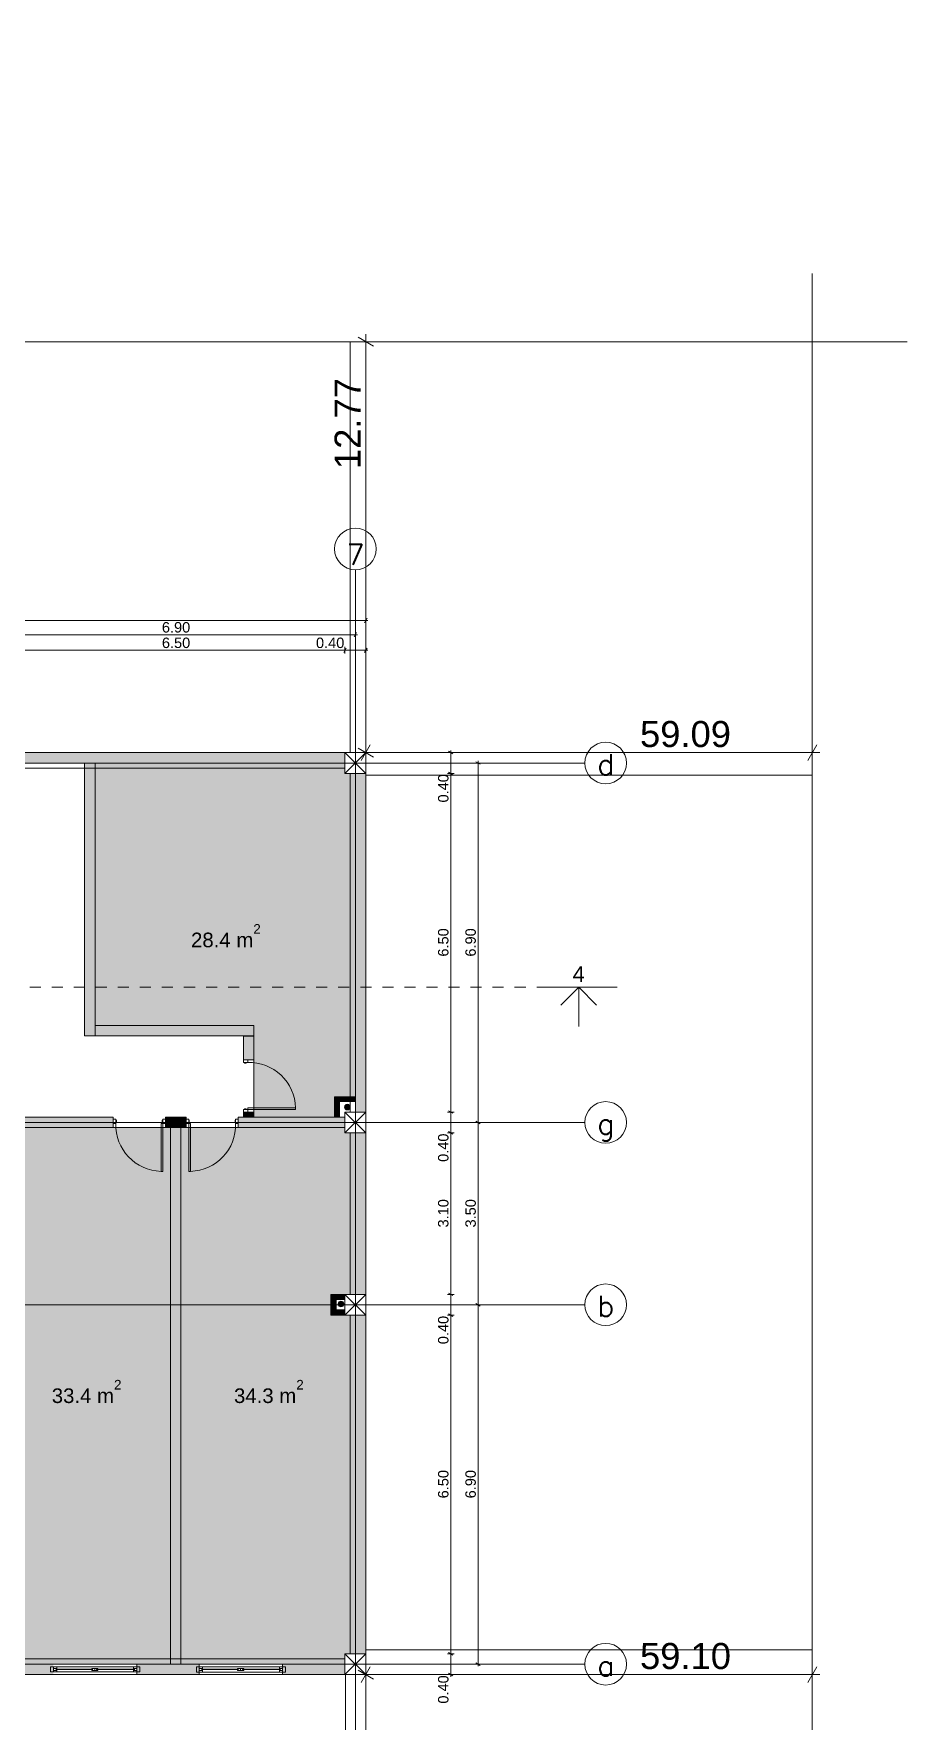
# Model space of a CAD drawing. Header units: millimetres. Extents: x 476244520 to 476657119, y 4620824743 to 4621446928.
# Drawn here: x 476425579 to 476442354, y 4620983425 to 4621015821 of the extents above; entities that cross this region are included whole.
import ezdxf

# ---------------------------------------------------------------- set-up
doc = ezdxf.new("R2010")
doc.units = ezdxf.units.MM
doc.header["$MEASUREMENT"] = 0
doc.linetypes.add('Dashed', pattern=[423.333333, 211.666667, -211.666667])
for name, color, linetype, lineweight in [('0_Pen_No__42_Pen_No__250_Pen_No__5', 5, 'Continuous', 0), ('2D Drafting - General_Pen_No__1_Pen_No__7', 7, 'Continuous', 0), ('2D Drafting - General_Pen_No__1_Pen_No__7_Pen_No__7', 7, 'Continuous', 0), ('2D Drafting - General_Pen_No__250_Pen_No__7_Pen_No__154', 154, 'Continuous', 0), ('2D Drafting - General_Pen_No__250_Pen_No__7_Pen_No__250', 7, 'Continuous', 0), ('2D Drafting - General_Pen_No__250_Pen_No__7_Pen_No__7', 7, 'Continuous', 0), ('Annotation - Text_Pen_No__7_Pen_No__5', 5, 'Continuous', 0), ('Doors_Pen_No__7_Pen_No__7_Pen_No__7', 7, 'Continuous', 0), ('G-Anno-Nplt_Pen_No__142', 142, 'Continuous', 0), ('G-Anno-Nplt_Pen_No__4', 7, 'Continuous', 0), ('G-Anno-Nplt_Pen_No__7', 7, 'Continuous', 0), ('G-Anno-Nplt_Pen_No__8', 8, 'Continuous', 0), ('kar-panjara_Pen_No__7_Pen_No__7_Pen_No__7', 7, 'Continuous', 0), ('New_._Pen_No__1', 1, 'Continuous', 0), ('New_shenobebi_Pen_No__1', 1, 'Continuous', 0), ('New_Structural - Bearing_Pen_No__1', 1, 'Continuous', 0), ('shaxtebi da milebi_Pen_No__1_Pen_No__1_Pen_No__1', 1, 'Continuous', 0), ('zoma_Pen_No__1', 1, 'Continuous', 0), ('zoma_Pen_No__142', 142, 'Continuous', 0), ('zoma_Pen_No__5_Pen_No__5', 5, 'Continuous', 0)]:
    doc.layers.add(name, color=color, linetype=linetype, lineweight=lineweight)
doc.layers.add('zoma', color=7, linetype='Continuous')
doc.styles.add('GENERATED_STYLE_1', font='arial.ttf')
doc.styles.add('GENERATED_STYLE_2', font='arial.ttf')
doc.linetypes.add('Break', pattern='A,0,[1,A-4 бѓЎбѓђбѓ®бѓљбѓ\x98 - nikas1.Shx,S=15.679026,R=0,X=0,Y=0],-1975.557214,0', length=1975.557214)
doc.dimstyles.new('GENERATED_STYLE__1', dxfattribs={"dimtxt": 200, "dimasz": 64.421331, "dimexe": 0.18, "dimexo": 3, "dimgap": 0.09, "dimtad": 1, "dimtih": 1, "dimtoh": 1, "dimlfac": 0.001, "dimzin": 0, "dimdsep": 46, "dimtxsty": 'GENERATED_STYLE_2', "dimblk": 'ARROWHEAD_2', "dimblk1": 'ARROWHEAD_2', "dimblk2": 'ARROWHEAD_2', "dimcen": 0.09, "dimclrd": 142, "dimclre": 142, "dimclrt": 142, "dimadec": 0, "dimazin": 0, "dimtfac": 1, "dimtdec": 4, "dimtmove": 0, "dimatfit": 3, "dimfxl": 1, "dimtolj": 1, "dimtzin": 0, "dimarcsym": 0})
doc.dimstyles.new('GENERATED_STYLE__2', dxfattribs={"dimtxt": 200, "dimasz": 64.421331, "dimexe": 0.18, "dimexo": 3, "dimgap": 0.09, "dimtad": 1, "dimtih": 1, "dimtoh": 1, "dimlfac": 0.001, "dimzin": 0, "dimdsep": 46, "dimtxsty": 'GENERATED_STYLE_2', "dimblk": 'ARROWHEAD_2', "dimblk1": 'ARROWHEAD_2', "dimblk2": 'ARROWHEAD_2', "dimcen": 0.09, "dimclrd": 142, "dimclre": 142, "dimclrt": 142, "dimadec": 0, "dimazin": 0, "dimtfac": 1, "dimtdec": 4, "dimtmove": 2, "dimatfit": 3, "dimfxl": 1, "dimtolj": 1, "dimtzin": 0, "dimarcsym": 0})
doc.dimstyles.new('GENERATED_STYLE__6', dxfattribs={"dimtxt": 500, "dimasz": 228, "dimexe": 0.18, "dimexo": 3, "dimgap": 0.09, "dimtad": 1, "dimlfac": 0.001, "dimzin": 0, "dimdsep": 46, "dimtxsty": 'GENERATED_STYLE_2', "dimblk": 'ARROWHEAD_2', "dimblk1": 'ARROWHEAD_2', "dimblk2": 'ARROWHEAD_2', "dimcen": 0.09, "dimclrd": 1, "dimclre": 1, "dimclrt": 1, "dimadec": 0, "dimazin": 0, "dimtfac": 1, "dimtdec": 4, "dimtmove": 2, "dimatfit": 3, "dimfxl": 1, "dimtolj": 1, "dimtzin": 0, "dimarcsym": 0})
doc.dimstyles.new('GENERATED_STYLE__8', dxfattribs={"dimtxt": 200, "dimasz": 64.421331, "dimexe": 0.18, "dimexo": 3, "dimgap": 0.09, "dimtad": 1, "dimlfac": 0.001, "dimzin": 0, "dimdsep": 46, "dimtxsty": 'GENERATED_STYLE_2', "dimblk": 'ARROWHEAD_2', "dimblk1": 'ARROWHEAD_2', "dimblk2": 'ARROWHEAD_2', "dimcen": 0.09, "dimclrd": 142, "dimclre": 142, "dimclrt": 142, "dimadec": 0, "dimazin": 0, "dimtfac": 1, "dimtdec": 4, "dimtmove": 0, "dimatfit": 3, "dimfxl": 1, "dimtolj": 1, "dimtzin": 0, "dimarcsym": 0})

# ---------------------------------------------------------------- blocks, each defined once
blk = doc.blocks.new('*D223', base_point=(476844527, 4621385791))
at = {"layer": 'zoma_Pen_No__1', "color": 1, "linetype": 'Continuous', "lineweight": 0, "transparency": 16777216}
for p, q in [((476432181, 4620984320), (476431731, 4620984320)), ((476432106, 4620984233), (476431806, 4620984407)), ((476431956, 4620984320), (476431956, 4620984467)), ((476431956, 4620977813), (476431956, 4620984320)), ((476432181, 4620977813), (476431731, 4620977813)), ((476431806, 4620977900), (476432106, 4620977727)), ((476431956, 4620977667), (476431956, 4620977813))]:
    blk.add_line(p, q, dxfattribs=at)
at = {"layer": 'zoma_Pen_No__1', "color": 1, "lineweight": 0, "transparency": 16777216, "insert": (476431856, 4620978281), "char_height": 500, "attachment_point": 7, "rotation": 90, "style": 'GENERATED_STYLE_2'}
blk.add_mtext('\\A1;{\\pql;\\fArial CYR|b0|i0|c204|p34;46.49}', dxfattribs=at)
blk = doc.blocks.new('ARROWHEAD_2')
at = {"color": 0, "linetype": 'Continuous', "lineweight": 0}
for p, q in [((0, 0), (-1, 0)), ((-0.38, -0.66), (0.38, 0.66))]:
    blk.add_line(p, q, dxfattribs=at)
blk = doc.blocks.new('*D224', base_point=(476844527, 4621385791))
at = {"layer": 'zoma_Pen_No__1', "color": 1, "linetype": 'Continuous', "lineweight": 0, "transparency": 16777216}
for p, q in [((476432042, 4621002170), (476431869, 4621001870)), ((476431956, 4621002245), (476431956, 4621001795)), ((476440442, 4621001870), (476440615, 4621002170)), ((476440529, 4621002245), (476440529, 4621001795)), ((476431956, 4621002020), (476431809, 4621002020)), ((476440529, 4621002020), (476431956, 4621002020)), ((476440675, 4621002020), (476440529, 4621002020))]:
    blk.add_line(p, q, dxfattribs=at)
at = {"layer": 'zoma_Pen_No__1', "color": 1, "lineweight": 0, "transparency": 16777216, "insert": (476437221, 4621002120), "char_height": 500, "attachment_point": 7, "style": 'GENERATED_STYLE_2'}
blk.add_mtext('\\A1;{\\pql;\\fArial CYR|b0|i0|c204|p34;59.09}', dxfattribs=at)
blk = doc.blocks.new('*D225', base_point=(476844527, 4621385791))
at = {"layer": 'zoma_Pen_No__1', "color": 1, "linetype": 'Continuous', "lineweight": 0, "transparency": 16777216}
for p, q in [((476432181, 4621009909), (476431731, 4621009909)), ((476432106, 4621009822), (476431806, 4621009995)), ((476431956, 4621009909), (476431956, 4621010055)), ((476431956, 4621002020), (476431956, 4621009909)), ((476431806, 4621002107), (476432106, 4621001933)), ((476432181, 4621002020), (476431731, 4621002020)), ((476431956, 4621001873), (476431956, 4621002020))]:
    blk.add_line(p, q, dxfattribs=at)
at = {"layer": 'zoma_Pen_No__1', "color": 1, "lineweight": 0, "transparency": 16777216, "insert": (476431856, 4621007463), "char_height": 500, "attachment_point": 7, "rotation": 90, "style": 'GENERATED_STYLE_2'}
blk.add_mtext('\\A1;{\\pql;\\fArial CYR|b0|i0|c204|p34;12.77}', dxfattribs=at)
blk = doc.blocks.new('*D226', base_point=(476844527, 4621385791))
at = {"layer": 'zoma_Pen_No__1', "color": 1, "linetype": 'Continuous', "lineweight": 0, "transparency": 16777216}
for p, q in [((476431956, 4620984320), (476431809, 4620984320)), ((476432042, 4620984470), (476431869, 4620984170)), ((476431956, 4620984545), (476431956, 4620984095)), ((476440529, 4620984320), (476431956, 4620984320)), ((476440442, 4620984170), (476440615, 4620984470)), ((476440529, 4620984545), (476440529, 4620984095)), ((476440675, 4620984320), (476440529, 4620984320))]:
    blk.add_line(p, q, dxfattribs=at)
at = {"layer": 'zoma_Pen_No__1', "color": 1, "lineweight": 0, "transparency": 16777216, "insert": (476437221, 4620984420), "char_height": 500, "attachment_point": 7, "style": 'GENERATED_STYLE_2'}
blk.add_mtext('\\A1;{\\pql;\\fArial CYR|b0|i0|c204|p34;59.10}', dxfattribs=at)
blk = doc.blocks.new('*D240', base_point=(476844527, 4621385791))
at = {"layer": 'zoma_Pen_No__142', "color": 142, "linetype": 'Continuous', "lineweight": 0, "transparency": 16777216}
for p, q in [((476434175, 4620991420), (476434048, 4620991420)), ((476434069, 4620991445), (476434153, 4620991396)), ((476434111, 4620984520), (476434111, 4620991420)), ((476434175, 4620984520), (476434048, 4620984520)), ((476434069, 4620984545), (476434153, 4620984496)), ((476434111, 4620984479), (476434111, 4620984520))]:
    blk.add_line(p, q, dxfattribs=at)
at = {"layer": 'zoma_Pen_No__142', "color": 142, "lineweight": 0, "transparency": 16777216, "insert": (476434071, 4620987704), "char_height": 200, "attachment_point": 7, "rotation": 90, "style": 'GENERATED_STYLE_2'}
blk.add_mtext('\\A1;{\\pql;\\fArial CYR|b0|i0|c204|p34;6.90}', dxfattribs=at)
blk = doc.blocks.new('*D241', base_point=(476844527, 4621385791))
at = {"layer": 'zoma_Pen_No__142', "color": 142, "linetype": 'Continuous', "lineweight": 0, "transparency": 16777216}
for p, q in [((476434069, 4620994945), (476434153, 4620994896)), ((476434175, 4620994920), (476434048, 4620994920)), ((476434111, 4620991420), (476434111, 4620994920)), ((476434175, 4620991420), (476434048, 4620991420)), ((476434069, 4620991445), (476434153, 4620991396))]:
    blk.add_line(p, q, dxfattribs=at)
at = {"layer": 'zoma_Pen_No__142', "color": 142, "lineweight": 0, "transparency": 16777216, "insert": (476434071, 4620992904), "char_height": 200, "attachment_point": 7, "rotation": 90, "style": 'GENERATED_STYLE_2'}
blk.add_mtext('\\A1;{\\pql;\\fArial CYR|b0|i0|c204|p34;3.50}', dxfattribs=at)
blk = doc.blocks.new('*D242', base_point=(476844527, 4621385791))
at = {"layer": 'zoma_Pen_No__142', "color": 142, "linetype": 'Continuous', "lineweight": 0, "transparency": 16777216}
for p, q in [((476434175, 4621001820), (476434048, 4621001820)), ((476434153, 4621001796), (476434069, 4621001845)), ((476434111, 4621001820), (476434111, 4621001862)), ((476434111, 4620994920), (476434111, 4621001820)), ((476434069, 4620994945), (476434153, 4620994896)), ((476434175, 4620994920), (476434048, 4620994920))]:
    blk.add_line(p, q, dxfattribs=at)
at = {"layer": 'zoma_Pen_No__142', "color": 142, "lineweight": 0, "transparency": 16777216, "insert": (476434071, 4620998104), "char_height": 200, "attachment_point": 7, "rotation": 90, "style": 'GENERATED_STYLE_2'}
blk.add_mtext('\\A1;{\\pql;\\fArial CYR|b0|i0|c204|p34;6.90}', dxfattribs=at)
blk = doc.blocks.new('*D243', base_point=(476844527, 4621385791))
at = {"layer": 'zoma_Pen_No__142', "color": 142, "linetype": 'Continuous', "lineweight": 0, "transparency": 16777216}
for p, q in [((476390114, 4620982163), (476390156, 4620982163)), ((476390180, 4620982206), (476390131, 4620982121)), ((476390156, 4620982100), (476390156, 4620982227)), ((476390156, 4620982163), (476431956, 4620982163)), ((476431931, 4620982121), (476431980, 4620982206)), ((476431956, 4620982100), (476431956, 4620982227)), ((476431956, 4620982163), (476431997, 4620982163))]:
    blk.add_line(p, q, dxfattribs=at)
at = {"layer": 'zoma_Pen_No__142', "color": 142, "lineweight": 0, "transparency": 16777216, "insert": (476410714, 4620982203), "char_height": 200, "attachment_point": 7, "style": 'GENERATED_STYLE_2'}
blk.add_mtext('\\A1;{\\pql;\\fArial CYR|b0|i0|c204|p34;41.80}', dxfattribs=at)
blk = doc.blocks.new('*D257', base_point=(476844527, 4621385791))
at = {"layer": 'zoma_Pen_No__142', "color": 142, "linetype": 'Continuous', "lineweight": 0, "transparency": 16777216}
for p, q in [((476433650, 4620984720), (476433522, 4620984720)), ((476433544, 4620984745), (476433628, 4620984696)), ((476433586, 4620984320), (476433586, 4620984720)), ((476433650, 4620984320), (476433522, 4620984320)), ((476433544, 4620984345), (476433628, 4620984296)), ((476433586, 4620984279), (476433586, 4620984320))]:
    blk.add_line(p, q, dxfattribs=at)
at = {"layer": 'zoma_Pen_No__142', "color": 142, "lineweight": 0, "transparency": 16777216, "insert": (476433546, 4620983763), "char_height": 200, "attachment_point": 7, "rotation": 90, "style": 'GENERATED_STYLE_2'}
blk.add_mtext('\\A1;{\\pql;\\fArial CYR|b0|i0|c204|p34;0.40}', dxfattribs=at)
blk = doc.blocks.new('*D258', base_point=(476844527, 4621385791))
at = {"layer": 'zoma_Pen_No__142', "color": 142, "linetype": 'Continuous', "lineweight": 0, "transparency": 16777216}
for p, q in [((476433650, 4620991220), (476433522, 4620991220)), ((476433544, 4620991245), (476433628, 4620991196)), ((476433586, 4620984720), (476433586, 4620991220)), ((476433650, 4620984720), (476433522, 4620984720)), ((476433544, 4620984745), (476433628, 4620984696))]:
    blk.add_line(p, q, dxfattribs=at)
at = {"layer": 'zoma_Pen_No__142', "color": 142, "lineweight": 0, "transparency": 16777216, "char_height": 200, "attachment_point": 7, "rotation": 90, "style": 'GENERATED_STYLE_2'}
for s, insert in [('\\A1;{\\pql;\\fArial CYR|b0|i0|c204|p34;0.40}', (476433546, 4620990663)), ('\\A1;{\\pql;\\fArial CYR|b0|i0|c204|p34;6.50}', (476433546, 4620987704))]:
    blk.add_mtext(s, dxfattribs=dict(at, insert=insert))
blk = doc.blocks.new('*D259', base_point=(476844527, 4621385791))
at = {"layer": 'zoma_Pen_No__142', "color": 142, "linetype": 'Continuous', "lineweight": 0, "transparency": 16777216}
for p, q in [((476433650, 4620991620), (476433522, 4620991620)), ((476433544, 4620991645), (476433628, 4620991596)), ((476433586, 4620991220), (476433586, 4620991620)), ((476433650, 4620991220), (476433522, 4620991220)), ((476433544, 4620991245), (476433628, 4620991196))]:
    blk.add_line(p, q, dxfattribs=at)
blk = doc.blocks.new('*D260', base_point=(476844527, 4621385791))
at = {"layer": 'zoma_Pen_No__142', "color": 142, "linetype": 'Continuous', "lineweight": 0, "transparency": 16777216}
for p, q in [((476433650, 4620994720), (476433522, 4620994720)), ((476433544, 4620994745), (476433628, 4620994696)), ((476433586, 4620991620), (476433586, 4620994720)), ((476433650, 4620991620), (476433522, 4620991620)), ((476433544, 4620991645), (476433628, 4620991596))]:
    blk.add_line(p, q, dxfattribs=at)
at = {"layer": 'zoma_Pen_No__142', "color": 142, "lineweight": 0, "transparency": 16777216, "char_height": 200, "attachment_point": 7, "rotation": 90, "style": 'GENERATED_STYLE_2'}
for s, insert in [('\\A1;{\\pql;\\fArial CYR|b0|i0|c204|p34;0.40}', (476433546, 4620994163)), ('\\A1;{\\pql;\\fArial CYR|b0|i0|c204|p34;3.10}', (476433546, 4620992904))]:
    blk.add_mtext(s, dxfattribs=dict(at, insert=insert))
blk = doc.blocks.new('*D261', base_point=(476844527, 4621385791))
at = {"layer": 'zoma_Pen_No__142', "color": 142, "linetype": 'Continuous', "lineweight": 0, "transparency": 16777216}
for p, q in [((476433650, 4620995120), (476433522, 4620995120)), ((476433544, 4620995145), (476433628, 4620995096)), ((476433586, 4620994720), (476433586, 4620995120)), ((476433650, 4620994720), (476433522, 4620994720)), ((476433544, 4620994745), (476433628, 4620994696))]:
    blk.add_line(p, q, dxfattribs=at)
blk = doc.blocks.new('*D262', base_point=(476844527, 4621385791))
at = {"layer": 'zoma_Pen_No__142', "color": 142, "linetype": 'Continuous', "lineweight": 0, "transparency": 16777216}
for p, q in [((476433650, 4621001620), (476433522, 4621001620)), ((476433544, 4621001645), (476433628, 4621001596)), ((476433586, 4620995120), (476433586, 4621001620)), ((476433650, 4620995120), (476433522, 4620995120)), ((476433544, 4620995145), (476433628, 4620995096))]:
    blk.add_line(p, q, dxfattribs=at)
at = {"layer": 'zoma_Pen_No__142', "color": 142, "lineweight": 0, "transparency": 16777216, "char_height": 200, "attachment_point": 7, "rotation": 90, "style": 'GENERATED_STYLE_2'}
for s, insert in [('\\A1;{\\pql;\\fArial CYR|b0|i0|c204|p34;0.40}', (476433546, 4621001063)), ('\\A1;{\\pql;\\fArial CYR|b0|i0|c204|p34;6.50}', (476433546, 4620998104))]:
    blk.add_mtext(s, dxfattribs=dict(at, insert=insert))
blk = doc.blocks.new('*D263', base_point=(476844527, 4621385791))
at = {"layer": 'zoma_Pen_No__142', "color": 142, "linetype": 'Continuous', "lineweight": 0, "transparency": 16777216}
for p, q in [((476433650, 4621002020), (476433522, 4621002020)), ((476433628, 4621001996), (476433544, 4621002045)), ((476433586, 4621002020), (476433586, 4621002062)), ((476433586, 4621001620), (476433586, 4621002020)), ((476433650, 4621001620), (476433522, 4621001620)), ((476433544, 4621001645), (476433628, 4621001596))]:
    blk.add_line(p, q, dxfattribs=at)
blk = doc.blocks.new('*D371', base_point=(476844527, 4621385791))
at = {"layer": 'zoma_Pen_No__142', "color": 142, "linetype": 'Continuous', "lineweight": 0, "transparency": 16777216}
for p, q in [((476425079, 4621024288), (476425030, 4621024204)), ((476425054, 4621024182), (476425054, 4621024309)), ((476425054, 4621024246), (476431554, 4621024246)), ((476431579, 4621024288), (476431530, 4621024204)), ((476431554, 4621024182), (476431554, 4621024309))]:
    blk.add_line(p, q, dxfattribs=at)
at = {"layer": 'zoma_Pen_No__142', "color": 142, "lineweight": 0, "transparency": 16777216, "char_height": 200, "attachment_point": 7, "style": 'GENERATED_STYLE_2'}
for s, insert in [('\\A1;{\\pql;\\fArial CYR|b0|i0|c204|p34;6.50}', (476428038, 4621024286)), ('\\A1;{\\pql;\\fArial CYR|b0|i0|c204|p34;0.40}', (476430998, 4621024286))]:
    blk.add_mtext(s, dxfattribs=dict(at, insert=insert))
blk = doc.blocks.new('*D372', base_point=(476844527, 4621385791))
at = {"layer": 'zoma_Pen_No__142', "color": 142, "linetype": 'Continuous', "lineweight": 0, "transparency": 16777216}
for p, q in [((476431579, 4621024288), (476431530, 4621024204)), ((476431554, 4621024182), (476431554, 4621024309)), ((476431554, 4621024246), (476431954, 4621024246)), ((476431930, 4621024204), (476431979, 4621024288)), ((476431954, 4621024182), (476431954, 4621024309)), ((476431954, 4621024246), (476431996, 4621024246))]:
    blk.add_line(p, q, dxfattribs=at)
blk = doc.blocks.new('*D845', base_point=(476844527, 4621385791))
at = {"layer": 'zoma_Pen_No__142', "color": 142, "linetype": 'Continuous', "lineweight": 0, "transparency": 16777216}
for p, q in [((476424856, 4621004219), (476424856, 4621004346)), ((476431756, 4621004219), (476431756, 4621004346)), ((476424880, 4621004325), (476424831, 4621004240)), ((476424856, 4621004283), (476431756, 4621004283)), ((476431731, 4621004240), (476431780, 4621004325)), ((476431756, 4621004283), (476431797, 4621004283))]:
    blk.add_line(p, q, dxfattribs=at)
at = {"layer": 'zoma_Pen_No__142', "color": 142, "lineweight": 0, "transparency": 16777216, "insert": (476428040, 4621004323), "char_height": 200, "attachment_point": 7, "style": 'GENERATED_STYLE_2'}
blk.add_mtext('\\A1;{\\pql;\\fArial CYR|b0|i0|c204|p34;6.90}', dxfattribs=at)
blk = doc.blocks.new('*D857', base_point=(476844527, 4621385791))
at = {"layer": 'zoma_Pen_No__142', "color": 142, "linetype": 'Continuous', "lineweight": 0, "transparency": 16777216}
for p, q in [((476425080, 4621004027), (476425031, 4621003942)), ((476425056, 4621003921), (476425056, 4621004048)), ((476431580, 4621004027), (476431531, 4621003942)), ((476431556, 4621003921), (476431556, 4621004048)), ((476425056, 4621003985), (476431556, 4621003985))]:
    blk.add_line(p, q, dxfattribs=at)
at = {"layer": 'zoma_Pen_No__142', "color": 142, "lineweight": 0, "transparency": 16777216, "char_height": 200, "attachment_point": 7, "style": 'GENERATED_STYLE_2'}
for s, insert in [('\\A1;{\\pql;\\fArial CYR|b0|i0|c204|p34;6.50}', (476428040, 4621004025)), ('\\A1;{\\pql;\\fArial CYR|b0|i0|c204|p34;0.40}', (476430999, 4621004025))]:
    blk.add_mtext(s, dxfattribs=dict(at, insert=insert))
blk = doc.blocks.new('*D858', base_point=(476844527, 4621385791))
at = {"layer": 'zoma_Pen_No__142', "color": 142, "linetype": 'Continuous', "lineweight": 0, "transparency": 16777216}
for p, q in [((476431580, 4621004027), (476431531, 4621003942)), ((476431556, 4621003921), (476431556, 4621004048)), ((476431931, 4621003942), (476431980, 4621004027)), ((476431956, 4621003921), (476431956, 4621004048)), ((476431556, 4621003985), (476431956, 4621003985)), ((476431956, 4621003985), (476431997, 4621003985))]:
    blk.add_line(p, q, dxfattribs=at)
blk = doc.blocks.new('*D859', base_point=(476844527, 4621385791))
at = {"layer": 'zoma_Pen_No__142', "color": 142, "linetype": 'Continuous', "lineweight": 0, "transparency": 16777216}
for p, q in [((476390114, 4621004557), (476390156, 4621004557)), ((476390180, 4621004599), (476390131, 4621004514)), ((476390156, 4621004493), (476390156, 4621004620)), ((476390156, 4621004557), (476431956, 4621004557)), ((476431931, 4621004514), (476431980, 4621004599)), ((476431956, 4621004493), (476431956, 4621004620)), ((476431956, 4621004557), (476431997, 4621004557))]:
    blk.add_line(p, q, dxfattribs=at)
at = {"layer": 'zoma_Pen_No__142', "color": 142, "lineweight": 0, "transparency": 16777216, "insert": (476411279, 4621004597), "char_height": 200, "attachment_point": 7, "style": 'GENERATED_STYLE_2'}
blk.add_mtext('\\A1;{\\pql;\\fArial CYR|b0|i0|c204|p34;41.80}', dxfattribs=at)

msp = doc.modelspace()

# ---------------------------------------------------------------- hatches: boundary and pattern name
at = {"layer": '2D Drafting - General_Pen_No__250_Pen_No__7_Pen_No__154', "linetype": 'Continuous', "lineweight": 0}
for points in [[(476425055.829, 4621001820.052), (476425055.829, 4621002020.052), (476431555.829, 4621002020.052), (476431555.829, 4621001820.052)], [(476431755.829, 4621001620.052), (476431955.829, 4621001620.052), (476431955.829, 4620995120.052), (476431755.829, 4620995120.052)], [(476431955.829, 4620994720.052), (476431955.829, 4620991620.052), (476431755.829, 4620991620.052), (476431755.829, 4620994720.052)], [(476431755.829, 4620991220.052), (476431955.829, 4620991220.052), (476431955.829, 4620984720.052), (476431755.829, 4620984720.052)], [(476425055.829, 4620984320.052), (476425955.829, 4620984320.052), (476425955.829, 4620984520.052), (476425055.829, 4620984520.052)], [(476427555.831, 4620984320.052), (476428755.827, 4620984320.052), (476428755.827, 4620984520.052), (476427555.831, 4620984520.052)], [(476430355.829, 4620984320.052), (476431555.829, 4620984320.052), (476431555.829, 4620984520.052), (476430355.829, 4620984520.052)]]:
    msp.add_hatch(color=154, dxfattribs=at).paths.add_polyline_path(points)
at = {"layer": '2D Drafting - General_Pen_No__250_Pen_No__7_Pen_No__7', "linetype": 'Continuous', "lineweight": 0}
for points in [[(476426755.829, 4621001820.052), (476426555.829, 4621001820.052), (476426555.829, 4620996580.214), (476426755.829, 4620996580.214)], [(476429805.96, 4620996580.214), (476426755.829, 4620996580.214), (476426755.829, 4620996780.214), (476429805.96, 4620996780.214)], [(476431357.408, 4620995410.24), (476431357.408, 4620995020.052), (476431457.408, 4620995020.052), (476431457.408, 4620995310.052), (476431757.408, 4620995310.052), (476431757.408, 4620995410.24)], [(476427105.829, 4620994820.052), (476427105.829, 4620995020.052), (476425055.829, 4620995020.052), (476425055.829, 4620994820.052)], [(476428505.829, 4620994820.052), (476428505.829, 4620995020.052), (476428105.829, 4620995020.052), (476428105.829, 4620994820.052)], [(476431555.829, 4620995020.052), (476429505.829, 4620995020.052), (476429505.829, 4620994820.052), (476431555.829, 4620994820.052)], [(476431385.829, 4620991620.052), (476431555.829, 4620991620.052), (476431555.829, 4620991520.139), (476431385.829, 4620991520.139), (476431385.829, 4620991320.052), (476431555.829, 4620991320.052), (476431555.829, 4620991220.052), (476431385.829, 4620991220.052), (476431285.641, 4620991220.052), (476431285.641, 4620991620.052)]]:
    msp.add_hatch(color=7, dxfattribs=at).paths.add_polyline_path(points)
at = {"layer": 'G-Anno-Nplt_Pen_No__7', "linetype": 'Continuous', "lineweight": 0}
for points in [[(476429605.829, 4620996119.956), (476429805.96, 4620996119.956), (476429805.96, 4620996576.956), (476429605.829, 4620996576.956)], [(476429605.829, 4620995020.052), (476429805.96, 4620995020.052), (476429805.96, 4620995119.956), (476429605.829, 4620995119.956)], [(476428205.829, 4620984520.052), (476428205.829, 4620994823.251), (476428405.829, 4620994823.251), (476428405.829, 4620984520.052)]]:
    msp.add_hatch(color=7, dxfattribs=at).paths.add_polyline_path(points)
at = {"layer": 'G-Anno-Nplt_Pen_No__8', "linetype": 'Continuous', "lineweight": 0, "true_color": 0x202020}
for points in [[(476431755.829, 4621001620.052), (476431555.829, 4621001620.052), (476431555.829, 4621001820.052), (476426755.829, 4621001820.052), (476426755.829, 4620996780.214), (476429805.96, 4620996780.214), (476429805.96, 4620995020.052), (476431357.408, 4620995020.052), (476431357.408, 4620995410.24), (476431755.829, 4620995410.24)], [(476428205.829, 4620994820.052), (476425055.829, 4620994820.052), (476425055.829, 4620994720.052), (476424955.829, 4620994720.052), (476424955.829, 4620991620.052), (476425055.83, 4620991620.052), (476425055.83, 4620991220.052), (476424955.829, 4620991220.052), (476424955.829, 4620984720.052), (476425055.829, 4620984720.052), (476425055.829, 4620984520.052), (476428205.829, 4620984520.052)], [(476428405.829, 4620994820.052), (476428405.829, 4620984520.11), (476431555.829, 4620984520.11), (476431555.829, 4620984720.052), (476431755.829, 4620984720.052), (476431755.829, 4620991220.052), (476431572.788, 4620991220.052), (476431555.829, 4620991220.052), (476431285.641, 4620991220.052), (476431285.641, 4620991620.052), (476431555.829, 4620991620.052), (476431572.788, 4620991620.052), (476431755.829, 4620991620.052), (476431755.829, 4620994720.052), (476431555.829, 4620994720.052), (476431555.829, 4620994820.052)]]:
    msp.add_hatch(color=250, dxfattribs=at).paths.add_polyline_path(points)
at = {"layer": 'shaxtebi da milebi_Pen_No__1_Pen_No__1_Pen_No__1', "linetype": 'Continuous', "lineweight": 0}
for points in [[(476431602.408, 4620995270.052, 1), (476431602.408, 4620995160.052, 1)], [(476431424.207, 4620991434.929, 1), (476431534.207, 4620991434.929, 1)]]:
    msp.add_hatch(color=1, dxfattribs=at).paths.add_polyline_path(points)

# ---------------------------------------------------------------- linework, layer by layer
at = {"layer": '0_Pen_No__42_Pen_No__250_Pen_No__5', "color": 5, "linetype": 'Continuous', "lineweight": 0}
for centre in [(476431755.829, 4621005929.649), (476436561.66, 4621001820.052), (476436561.66, 4620994920.052), (476436561.66, 4620991420.052), (476436561.66, 4620984520.052)]:
    msp.add_circle(centre, 400, dxfattribs=at)
at = {"layer": '2D Drafting - General_Pen_No__1_Pen_No__7', "color": 7, "linetype": 'Continuous', "lineweight": 0}
for p, q in [((476431955.829, 4621001620.052), (476431555.829, 4621002020.052)), ((476431555.829, 4621001620.052), (476431955.829, 4621002020.052)), ((476431955.829, 4620994720.052), (476431555.829, 4620995120.052)), ((476431555.829, 4620994720.052), (476431955.829, 4620995120.052)), ((476431955.829, 4620991220.052), (476431555.829, 4620991620.052)), ((476431555.829, 4620991220.052), (476431955.829, 4620991620.052)), ((476431955.829, 4620984320.052), (476431555.829, 4620984720.052)), ((476431555.829, 4620984320.052), (476431955.829, 4620984720.052))]:
    msp.add_line(p, q, dxfattribs=at)
at = {"layer": '2D Drafting - General_Pen_No__1_Pen_No__7', "color": 7, "linetype": 'Continuous', "lineweight": 0, "flags": 128}
for points in [[(476425055.829, 4621001720.052), (476431555.829, 4621001720.052), (476431555.829, 4621002020.052), (476425055.829, 4621002020.052)], [(476431955.829, 4621001620.052), (476431555.829, 4621001620.052), (476431555.829, 4621002020.052), (476431955.829, 4621002020.052)], [(476431955.829, 4620995120.052), (476431955.829, 4621001620.052), (476431655.829, 4621001620.052), (476431655.829, 4620995120.052)], [(476431955.829, 4620994720.052), (476431555.829, 4620994720.052), (476431555.829, 4620995120.052), (476431955.829, 4620995120.052)], [(476431955.829, 4620991620.052), (476431955.829, 4620994720.052), (476431655.829, 4620994720.052), (476431655.829, 4620991620.052)], [(476431955.829, 4620991220.052), (476431555.829, 4620991220.052), (476431555.829, 4620991620.052), (476431955.829, 4620991620.052)], [(476431955.829, 4620984720.052), (476431955.829, 4620991220.052), (476431655.829, 4620991220.052), (476431655.829, 4620984720.052)], [(476425055.829, 4620984320.052), (476431555.829, 4620984320.052), (476431555.829, 4620984620.052), (476425055.829, 4620984620.052)], [(476431955.829, 4620984320.052), (476431555.829, 4620984320.052), (476431555.829, 4620984720.052), (476431955.829, 4620984720.052)]]:
    msp.add_lwpolyline(points, close=True, dxfattribs=at)
at = {"layer": '2D Drafting - General_Pen_No__1_Pen_No__7_Pen_No__7', "color": 7, "linetype": 'Continuous', "lineweight": 0}
for centre, start, end in [((476429715.496, 4620995177.678), 1.603806, 91.603806), ((476428048.107, 4620994873.995), 178.396194, 268.396194), ((476428563.552, 4620994873.995), 271.603806, 1.603806)]:
    msp.add_arc(centre, 893.239, start, end, dxfattribs=at)
at = {"layer": '2D Drafting - General_Pen_No__250_Pen_No__7_Pen_No__154', "color": 154, "linetype": 'Continuous', "lineweight": 0, "flags": 128}
for points in [[(476431755.829, 4620991220.052), (476431955.829, 4620991220.052), (476431955.829, 4620984720.052), (476431755.829, 4620984720.052)], [(476427555.831, 4620984320.052), (476428755.827, 4620984320.052), (476428755.827, 4620984520.052), (476427555.831, 4620984520.052)], [(476430355.829, 4620984320.052), (476431555.829, 4620984320.052), (476431555.829, 4620984520.052), (476430355.829, 4620984520.052)]]:
    msp.add_lwpolyline(points, close=True, dxfattribs=at)
at = {"layer": '2D Drafting - General_Pen_No__250_Pen_No__7_Pen_No__250', "color": 7, "linetype": 'Continuous', "lineweight": 0, "flags": 128}
for points in [[(476425055.829, 4621001820.052), (476425055.829, 4621002020.052), (476431555.829, 4621002020.052), (476431555.829, 4621001820.052)], [(476426755.829, 4621001820.052), (476426555.829, 4621001820.052), (476426555.829, 4620996580.214), (476426755.829, 4620996580.214)], [(476431755.829, 4621001620.052), (476431955.829, 4621001620.052), (476431955.829, 4620995120.052), (476431755.829, 4620995120.052)], [(476429805.96, 4620996580.214), (476426755.829, 4620996580.214), (476426755.829, 4620996780.214), (476429805.96, 4620996780.214)], [(476431955.829, 4620994720.052), (476431955.829, 4620991620.052), (476431755.829, 4620991620.052), (476431755.829, 4620994720.052)], [(476431385.829, 4620991620.052), (476431555.829, 4620991620.052), (476431555.829, 4620991520.139), (476431385.829, 4620991520.139), (476431385.829, 4620991320.052), (476431555.829, 4620991320.052), (476431555.829, 4620991220.052), (476431385.829, 4620991220.052), (476431285.641, 4620991220.052), (476431285.641, 4620991620.052)]]:
    msp.add_lwpolyline(points, close=True, dxfattribs=at)
at = {"layer": '2D Drafting - General_Pen_No__250_Pen_No__7_Pen_No__7', "color": 7, "linetype": 'Continuous', "lineweight": 0, "flags": 128}
for points in [[(476427105.829, 4620994820.052), (476427105.829, 4620995020.052), (476425055.829, 4620995020.052), (476425055.829, 4620994820.052)], [(476428505.829, 4620994820.052), (476428505.829, 4620995020.052), (476428105.829, 4620995020.052), (476428105.829, 4620994820.052)], [(476431555.829, 4620995020.052), (476429505.829, 4620995020.052), (476429505.829, 4620994820.052), (476431555.829, 4620994820.052)]]:
    msp.add_lwpolyline(points, close=True, dxfattribs=at)
at = {"layer": 'Doors_Pen_No__7_Pen_No__7_Pen_No__7', "color": 7, "linetype": 'Continuous', "lineweight": 0, "flags": 128}
for points in [[(476429605.829, 4620996119.956), (476429605.829, 4620996070.567), (476429690.496, 4620996070.567), (476429690.496, 4620996119.956)], [(476429623.829, 4620996059.456), (476429623.829, 4620996070.567), (476429657.163, 4620996070.567), (476429657.163, 4620996059.456)], [(476427105.829, 4620994983.662), (476427155.218, 4620994983.662), (476427155.218, 4620994898.995), (476427105.829, 4620994898.995)], [(476427166.329, 4620994965.662), (476427155.218, 4620994965.662), (476427155.218, 4620994932.329), (476427166.329, 4620994932.329)], [(476428056.44, 4620994965.662), (476428045.329, 4620994965.662), (476428045.329, 4620994932.329), (476428056.44, 4620994932.329)], [(476428105.829, 4620994983.662), (476428056.44, 4620994983.662), (476428056.44, 4620994898.995), (476428105.829, 4620994898.995)], [(476428505.829, 4620994983.662), (476428555.218, 4620994983.662), (476428555.218, 4620994898.995), (476428505.829, 4620994898.995)], [(476428555.218, 4620994965.662), (476428566.329, 4620994965.662), (476428566.329, 4620994932.329), (476428555.218, 4620994932.329)], [(476429445.329, 4620994965.662), (476429456.44, 4620994965.662), (476429456.44, 4620994932.329), (476429445.329, 4620994932.329)], [(476429505.829, 4620994983.662), (476429456.44, 4620994983.662), (476429456.44, 4620994898.995), (476429505.829, 4620994898.995)], [(476429605.829, 4620995119.956), (476429605.829, 4620995169.345), (476429690.496, 4620995169.345), (476429690.496, 4620995119.956)], [(476429623.829, 4620995169.345), (476429623.829, 4620995180.456), (476429657.163, 4620995180.456), (476429657.163, 4620995169.345)], [(476429690.496, 4620995169.345), (476429690.496, 4620995202.678), (476430608.385, 4620995202.678), (476430608.385, 4620995169.345)], [(476428056.44, 4620994898.995), (476428023.107, 4620994898.995), (476428023.107, 4620993981.107), (476428056.44, 4620993981.107)], [(476428555.218, 4620994898.995), (476428588.552, 4620994898.995), (476428588.552, 4620993981.107), (476428555.218, 4620993981.107)]]:
    msp.add_lwpolyline(points, close=True, dxfattribs=at)
at = {"layer": 'G-Anno-Nplt_Pen_No__4', "color": 7, "linetype": 'Continuous', "lineweight": 0, "flags": 128}
for points in [[(476431755.829, 4621001620.052), (476431555.829, 4621001620.052), (476431555.829, 4621001820.052), (476426755.829, 4621001820.052), (476426755.829, 4620996780.214), (476429805.96, 4620996780.214), (476429805.96, 4620995020.052), (476431357.408, 4620995020.052), (476431357.408, 4620995410.24), (476431755.829, 4620995410.24)], [(476429605.829, 4620996119.956), (476429805.96, 4620996119.956), (476429805.96, 4620996576.956), (476429605.829, 4620996576.956)], [(476429605.829, 4620995020.052), (476429805.96, 4620995020.052), (476429805.96, 4620995119.956), (476429605.829, 4620995119.956)], [(476428205.829, 4620994820.052), (476425055.829, 4620994820.052), (476425055.829, 4620994720.052), (476424955.829, 4620994720.052), (476424955.829, 4620991620.052), (476425055.83, 4620991620.052), (476425055.83, 4620991220.052), (476424955.829, 4620991220.052), (476424955.829, 4620984720.052), (476425055.829, 4620984720.052), (476425055.829, 4620984520.052), (476428205.829, 4620984520.052)], [(476428205.829, 4620984520.052), (476428205.829, 4620994823.251), (476428405.829, 4620994823.251), (476428405.829, 4620984520.052)], [(476428405.829, 4620994820.052), (476428405.829, 4620984520.11), (476431555.829, 4620984520.11), (476431555.829, 4620984720.052), (476431755.829, 4620984720.052), (476431755.829, 4620991220.052), (476431572.788, 4620991220.052), (476431555.829, 4620991220.052), (476431285.641, 4620991220.052), (476431285.641, 4620991620.052), (476431555.829, 4620991620.052), (476431572.788, 4620991620.052), (476431755.829, 4620991620.052), (476431755.829, 4620994720.052), (476431555.829, 4620994720.052), (476431555.829, 4620994820.052)]]:
    msp.add_lwpolyline(points, close=True, dxfattribs=at)
at = {"layer": 'kar-panjara_Pen_No__7_Pen_No__7_Pen_No__7', "color": 7, "linetype": 'Continuous', "lineweight": 0, "flags": 128}
for points in [[(476426021.259, 4620984470.134), (476425901.259, 4620984470.134), (476425901.259, 4620984370.134), (476426021.259, 4620984370.134)], [(476425955.829, 4620984370.135), (476427555.831, 4620984370.19), (476427555.831, 4620984470.135), (476425955.829, 4620984470.08)], [(476425955.829, 4620984400.25), (476426006.259, 4620984400.25), (476426006.259, 4620984415.25), (476426006.259, 4620984425.25), (476426021.259, 4620984425.25), (476426021.259, 4620984440.25), (476425955.829, 4620984440.25)], [(476426006.259, 4620984415.25), (476426706.259, 4620984415.25), (476426706.259, 4620984425.25), (476426006.259, 4620984425.25)], [(476426021.259, 4620984400.25), (476426006.259, 4620984400.25), (476426006.259, 4620984415.25), (476426021.259, 4620984415.25)], [(476426751.259, 4620984400.25), (476426706.259, 4620984400.25), (476426706.259, 4620984415.25), (476426706.259, 4620984425.25), (476426691.259, 4620984425.25), (476426691.259, 4620984440.25), (476426751.259, 4620984440.25)], [(476426691.259, 4620984400.25), (476426706.259, 4620984400.25), (476426706.259, 4620984415.25), (476426691.259, 4620984415.25)], [(476426751.259, 4620984400.25), (476426796.259, 4620984400.25), (476426796.259, 4620984415.25), (476426796.259, 4620984425.25), (476426811.259, 4620984425.25), (476426811.259, 4620984440.25), (476426751.259, 4620984440.25)], [(476427510.831, 4620984415.25), (476426786.991, 4620984415.25), (476426786.991, 4620984425.25), (476427510.831, 4620984425.25)], [(476426811.259, 4620984400.25), (476426796.259, 4620984400.25), (476426796.259, 4620984415.25), (476426811.259, 4620984415.25)], [(476427496.157, 4620984470.134), (476427616.157, 4620984470.134), (476427616.157, 4620984370.134), (476427496.157, 4620984370.134)], [(476427555.831, 4620984400.25), (476427510.831, 4620984400.25), (476427510.831, 4620984415.25), (476427510.831, 4620984425.25), (476427496.157, 4620984425.25), (476427496.157, 4620984440.25), (476427555.831, 4620984440.25)], [(476427496.157, 4620984400.25), (476427510.831, 4620984400.25), (476427510.831, 4620984415.25), (476427496.157, 4620984415.25)], [(476428821.257, 4620984470.051), (476428701.257, 4620984470.051), (476428701.257, 4620984370.051), (476428821.257, 4620984370.051)], [(476428755.827, 4620984370.052), (476430355.829, 4620984370.107), (476430355.829, 4620984470.052), (476428755.827, 4620984469.996)], [(476428755.827, 4620984400.167), (476428806.257, 4620984400.167), (476428806.257, 4620984415.167), (476428806.257, 4620984425.167), (476428821.257, 4620984425.167), (476428821.257, 4620984440.167), (476428755.827, 4620984440.167)], [(476428806.257, 4620984415.167), (476429506.257, 4620984415.167), (476429506.257, 4620984425.167), (476428806.257, 4620984425.167)], [(476428821.257, 4620984400.167), (476428806.257, 4620984400.167), (476428806.257, 4620984415.167), (476428821.257, 4620984415.167)], [(476429551.257, 4620984400.167), (476429506.257, 4620984400.167), (476429506.257, 4620984415.167), (476429506.257, 4620984425.167), (476429491.257, 4620984425.167), (476429491.257, 4620984440.167), (476429551.257, 4620984440.167)], [(476429491.257, 4620984400.167), (476429506.257, 4620984400.167), (476429506.257, 4620984415.167), (476429491.257, 4620984415.167)], [(476429551.257, 4620984400.167), (476429596.257, 4620984400.167), (476429596.257, 4620984415.167), (476429596.257, 4620984425.167), (476429611.257, 4620984425.167), (476429611.257, 4620984440.167), (476429551.257, 4620984440.167)], [(476430310.829, 4620984415.167), (476429586.989, 4620984415.167), (476429586.989, 4620984425.167), (476430310.829, 4620984425.167)], [(476429611.257, 4620984400.167), (476429596.257, 4620984400.167), (476429596.257, 4620984415.167), (476429611.257, 4620984415.167)], [(476430296.155, 4620984470.051), (476430416.155, 4620984470.051), (476430416.155, 4620984370.051), (476430296.155, 4620984370.051)], [(476430355.829, 4620984400.167), (476430310.829, 4620984400.167), (476430310.829, 4620984415.167), (476430310.829, 4620984425.167), (476430296.155, 4620984425.167), (476430296.155, 4620984440.167), (476430355.829, 4620984440.167)], [(476430296.155, 4620984400.167), (476430310.829, 4620984400.167), (476430310.829, 4620984415.167), (476430296.155, 4620984415.167)]]:
    msp.add_lwpolyline(points, close=True, dxfattribs=at)
at = {"layer": 'New_shenobebi_Pen_No__1', "color": 1, "linetype": 'Dashed', "lineweight": 0}
msp.add_lwpolyline([(476385707.408, 4620997515.754), (476436780.621, 4620997515.754)], dxfattribs=at)
at = {"layer": 'New_shenobebi_Pen_No__1', "color": 1, "linetype": 'Continuous', "lineweight": 0}
for points in [[(476435306.874, 4620997515.754), (476436780.621, 4620997515.754)], [(476436043.748, 4620997515.754), (476435702.602, 4620997174.609)], [(476436043.748, 4620997515.754), (476436043.748, 4620996762.756)], [(476436043.748, 4620997515.754), (476436384.893, 4620997174.609)]]:
    msp.add_lwpolyline(points, dxfattribs=at)
at = {"layer": 'New_Structural - Bearing_Pen_No__1', "color": 1, "linetype": 'Break', "lineweight": 0}
for p, q in [((476440528.719, 4621011216.862), (476440528.719, 4620977095.328)), ((476375903.831, 4621009908.696), (476442354.006, 4621009908.696)), ((476431658.06, 4621002020.052), (476431658.06, 4621009908.696)), ((476440528.719, 4621001585.583), (476431955.829, 4621001585.583)), ((476440528.719, 4620984798.403), (476431955.829, 4620984798.403)), ((476431563.057, 4620977813.438), (476431563.057, 4620984320.052))]:
    msp.add_line(p, q, dxfattribs=at)
at = {"layer": 'shaxtebi da milebi_Pen_No__1_Pen_No__1_Pen_No__1', "color": 1, "linetype": 'Continuous', "lineweight": 0, "flags": 128}
for points in [[(476431602.408, 4620995270.052, -1), (476431602.408, 4620995160.052, -1)], [(476431424.207, 4620991434.929, -1), (476431534.207, 4620991434.929, -1)]]:
    msp.add_lwpolyline(points, format="xyb", close=True, dxfattribs=at)
at = {"layer": 'zoma_Pen_No__5_Pen_No__5', "color": 5, "linetype": 'Continuous', "lineweight": 0}
for p, q in [((476431755.829, 4621005529.649), (476431755.829, 4620980818.843)), ((476386275.279, 4621001820.052), (476436161.66, 4621001820.052)), ((476386275.279, 4621001820.052), (476436161.66, 4621001820.052)), ((476435836.38, 4621001820.052), (476406983.3, 4621001820.052)), ((476386275.279, 4620994920.052), (476436161.66, 4620994920.052)), ((476386275.279, 4620994920.052), (476436161.66, 4620994920.052)), ((476435836.38, 4620994920.052), (476406983.3, 4620994920.052)), ((476386275.279, 4620991420.052), (476436161.66, 4620991420.052)), ((476386275.279, 4620991420.052), (476436161.66, 4620991420.052)), ((476435836.38, 4620991420.052), (476406983.3, 4620991420.052)), ((476386275.279, 4620984520.052), (476436161.66, 4620984520.052)), ((476386275.279, 4620984520.052), (476436161.66, 4620984520.052)), ((476435836.38, 4620984520.052), (476406983.3, 4620984520.052))]:
    msp.add_line(p, q, dxfattribs=at)

# ---------------------------------------------------------------- texts
at = {"layer": 'Annotation - Text_Pen_No__7_Pen_No__5', "color": 5, "linetype": 'Continuous', "lineweight": 0, "char_height": 400, "attachment_point": 2}
for s, insert in [('\\A1;{\\pqc;\\Ftxt.shx;7}', (476431757.987, 4621006021.886)), ('\\A1;{\\pqc;\\Ftxt.shx;d}', (476436563.817, 4621001993.172)), ('\\A1;{\\pqc;\\Ftxt.shx;g}', (476436563.817, 4620995094.372)), ('\\A1;{\\pqc;\\Ftxt.shx;b}', (476436563.817, 4620991594.372)), ('\\A1;{\\pqc;\\Ftxt.shx;a}', (476436563.817, 4620984694.372))]:
    msp.add_mtext(s, dxfattribs=dict(at, insert=insert))
at = {"layer": 'G-Anno-Nplt_Pen_No__142', "color": 142, "lineweight": 0, "char_height": 280, "attachment_point": 7, "style": 'GENERATED_STYLE_1'}
for s, insert in [('{\\fArial|b0|i0|c0|p34;28.4 m{\\H0.66x;\\S2^  ;}}', (476428599.469, 4620998280.052)), ('{\\fArial|b0|i0|c0|p34;33.4 m{\\H0.66x;\\S2^  ;}}', (476425924.469, 4620989530.052)), ('{\\fArial|b0|i0|c0|p34;34.3 m{\\H0.66x;\\S2^  ;}}', (476429424.469, 4620989530.081))]:
    msp.add_mtext(s, dxfattribs=dict(at, insert=insert))
at = {"layer": 'New_._Pen_No__1', "color": 1, "linetype": 'Continuous', "lineweight": 0, "insert": (476436043.748, 4620997918.612), "char_height": 300, "attachment_point": 2, "style": 'GENERATED_STYLE_1'}
msp.add_mtext('\\A1;{\\pqc;\\fArial|b0|i0|c0|p34;4}', dxfattribs=at)

# ---------------------------------------------------------------- dimensions: what is measured, and where the dimension line sits
at = {"layer": 'zoma', "color": 142, "linetype": 'Continuous', "lineweight": 0}
for base, p1, p2, dimstyle, picture, middle in [((476431554.202, 4621024245.916), (476425054.202, 4620991139.724), (476431554.202, 4620991139.724), 'GENERATED_STYLE__1', '*D371', (476428297.909, 4621024385.916)), ((476431954.202, 4621024245.916), (476431554.202, 4620991139.724), (476431954.202, 4620991139.724), 'GENERATED_STYLE__1', '*D372', (476431257.354, 4621024385.916)), ((476431955.824, 4621004556.639), (476390155.824, 4621002698.051), (476431955.824, 4621002698.051), 'GENERATED_STYLE__2', '*D859', (476411615.137, 4621004696.639)), ((476431755.824, 4621004282.821), (476424855.824, 4621002644.125), (476431755.824, 4621002644.125), 'GENERATED_STYLE__1', '*D845', (476428299.531, 4621004422.821)), ((476431555.824, 4621003984.652), (476425055.824, 4621002481.985), (476431555.824, 4621002481.985), 'GENERATED_STYLE__1', '*D857', (476428299.531, 4621004124.652)), ((476431955.824, 4621003984.652), (476431555.824, 4621002481.985), (476431955.824, 4621002481.985), 'GENERATED_STYLE__1', '*D858', (476431258.976, 4621004124.652)), ((476431955.824, 4620982163.156), (476390155.824, 4620983956.404), (476431955.824, 4620983956.404), 'GENERATED_STYLE__1', '*D243', (476411049.882, 4620982303.156))]:
    dim = msp.add_linear_dim(base=base, p1=p1, p2=p2, dimstyle=dimstyle, dxfattribs=at)
    dim.commit()
    dim.dimension.update_dxf_attribs({"geometry": picture, "text_midpoint": middle, "dimtype": 160})
at = {"layer": 'zoma', "color": 1, "linetype": 'Continuous', "lineweight": 0}
for base, p1, p2, angle, text, picture, middle, turn in [((476431955.829, 4621009908.696), (476431955.829, 4621002020.052), (476431955.829, 4621009908.696), 90, '12.77', '*D225', (476431605.829, 4621008303.041), 90), ((476431955.829, 4621002020.052), (476440528.719, 4621002020.052), (476431955.829, 4621002020.049), 180, '59.09', '*D224', (476438061.364, 4621002370.052), 360), ((476431955.829, 4620984320.049), (476440528.719, 4620984320.049), (476431955.829, 4620984320.052), 180, '59.10', '*D226', (476438061.364, 4620984670.049), 360), ((476431955.829, 4620984320.052), (476431955.829, 4620977813.438), (476431693.481, 4620984320.052), 90, '46.49', '*D223', (476431605.829, 4620979121.364), 90)]:
    dim = msp.add_linear_dim(base=base, p1=p1, p2=p2, angle=angle, text=text, dimstyle='GENERATED_STYLE__6', dxfattribs=at)
    dim.commit()
    dim.dimension.update_dxf_attribs({"geometry": picture, "text_midpoint": middle, "dimtype": 160, "text_rotation": turn})
at = {"layer": 'zoma', "color": 142, "linetype": 'Continuous', "lineweight": 0}
for base, p1, p2, picture, middle in [((476433586.033, 4621002020.052), (476431955.824, 4621001620.052), (476431955.824, 4621002020.052), '*D263', (476433446.033, 4621001323.204)), ((476434111.105, 4621001820.052), (476434639.82, 4620994920.052), (476433977.298, 4621001820.052), '*D242', (476433971.105, 4620998363.759)), ((476433586.033, 4621001620.052), (476431955.824, 4620995120.052), (476431955.824, 4621001620.052), '*D262', (476433446.033, 4620998363.759)), ((476433586.033, 4620995120.052), (476431955.824, 4620994720.052), (476431955.824, 4620995120.052), '*D261', (476433446.033, 4620994423.204)), ((476434111.105, 4620994920.052), (476435563.193, 4620991420.052), (476434639.82, 4620994920.052), '*D241', (476433971.105, 4620993163.759)), ((476433586.033, 4620994720.052), (476431955.824, 4620991620.052), (476431955.824, 4620994720.052), '*D260', (476433446.033, 4620993163.759)), ((476433586.033, 4620991620.052), (476431955.824, 4620991220.052), (476431955.824, 4620991620.052), '*D259', (476433446.033, 4620990923.204)), ((476434111.105, 4620991420.052), (476435563.193, 4620984520.052), (476435563.193, 4620991420.052), '*D240', (476433971.105, 4620987963.759)), ((476433586.033, 4620991220.052), (476431955.824, 4620984720.052), (476431955.824, 4620991220.052), '*D258', (476433446.033, 4620987963.759)), ((476433586.033, 4620984720.052), (476431955.824, 4620984320.052), (476431955.824, 4620984720.052), '*D257', (476433446.033, 4620984023.204))]:
    dim = msp.add_linear_dim(base=base, p1=p1, p2=p2, angle=90, dimstyle='GENERATED_STYLE__8', dxfattribs=at)
    dim.commit()
    dim.dimension.update_dxf_attribs({"geometry": picture, "text_midpoint": middle, "dimtype": 160, "text_rotation": 90})

doc.saveas('drawing.dxf')
